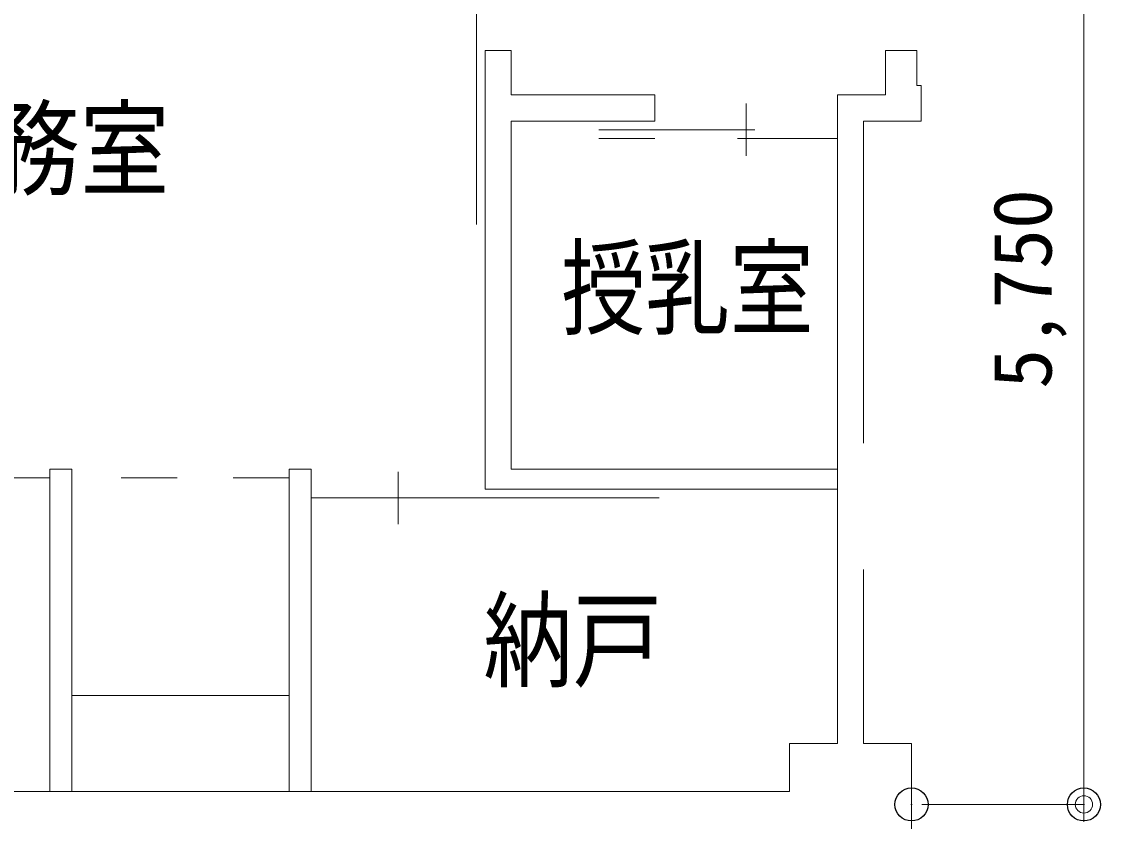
# Model space of a CAD drawing. Units: millimetres, scale not verified. Extents: x -36471 to 36210, y -29928 to 23658.
# Drawn here: x 30012 to 36210, y -3530 to 1064 of the extents above; entities that cross this region are included whole.
import ezdxf
from ezdxf.enums import TextEntityAlignment as Align

# ---------------------------------------------------------------- set-up
doc = ezdxf.new("R2010")
doc.units = ezdxf.units.MM
doc.header["$LTSCALE"] = 380
doc.header["$PDMODE"] = 32
doc.header["$PDSIZE"] = 190
doc.linetypes.add('DASHED', pattern=[7.5, 6, -1.5])
doc.linetypes.add('USER1', pattern=[1.693333, 0.846667, -0.846667])
for name, color, linetype, lineweight in [('1-3_1-3', 8, 'Continuous', 18), ('1-7_0-B', 8, 'Continuous', 18), ('1-8_0-A', 8, 'Continuous', 18), ('1-9_0-9', 8, 'Continuous', 18), ('1-B_0-2', 7, 'Continuous', 18), ('1-E_0', 1, 'Continuous', 18), ('3-0_KUTAI', 1, 'Continuous', 18)]:
    doc.layers.add(name, color=color, linetype=linetype, lineweight=lineweight)
doc.layers.add('1-F_Defpoints', color=5, linetype='Continuous')
doc.styles.add('ＭＳ ゴシック', font='')
doc.styles.get('ＭＳ ゴシック').set_extended_font_data('MS Gothic')

# ---------------------------------------------------------------- blocks, each defined once
blk = doc.blocks.new('_Origin')
at = {"layer": '1-E_0'}
blk.add_line((0, 0), (-380, 0), dxfattribs=at)
blk.add_circle((0, 0), 190, dxfattribs=at)

msp = doc.modelspace()

# ---------------------------------------------------------------- linework, layer by layer
at = {"layer": '1-3_1-3'}
msp.add_line((30299.9, -2807), (31549.9, -2807), dxfattribs=at)
at = {"layer": '1-7_0-B', "linetype": 'USER1'}
for p, q in [((30174.9, -1557), (27449.9, -1557)), ((31549.9, -1557), (30299.9, -1557))]:
    msp.add_line(p, q, dxfattribs=at)
at = {"layer": '1-8_0-A'}
for p, q in [((32624.9, 1898), (32624.9, 898)), ((34174.9, 293), (34174.9, 593)), ((34224.9, 443), (33649.9, 443)), ((34699.9, 393), (34124.9, 393)), ((32174.9, -1522), (32174.9, -1822)), ((31674.9, -1672), (32674.9, -1672))]:
    msp.add_line(p, q, dxfattribs=at)
at = {"layer": '1-8_0-A', "linetype": 'DASHED'}
for p, q in [((32624.9, 898), (32624.9, -102)), ((32674.9, -1672), (33674.9, -1672))]:
    msp.add_line(p, q, dxfattribs=at)
at = {"layer": '1-8_0-A', "linetype": 'USER1'}
for p, q in [((33649.9, 443), (33079.9, 443)), ((33649.9, 393), (33079.9, 393))]:
    msp.add_line(p, q, dxfattribs=at)
at = {"layer": '1-9_0-9'}
for p, q in [((32824.9, 898), (32674.9, 898)), ((32674.9, 643), (32674.9, 898)), ((32824.9, 643), (32824.9, 898)), ((32674.9, 643), (32674.9, -1622)), ((33649.9, 643), (32824.9, 643)), ((33649.9, 493), (33649.9, 643)), ((32824.9, 493), (32824.9, -1507)), ((33649.9, 493), (32824.9, 493)), ((30174.9, -1507), (30174.9, -3357)), ((30299.9, -1507), (30174.9, -1507)), ((30299.9, -1507), (30299.9, -3357)), ((31674.9, -1507), (31674.9, -3357)), ((34699.9, -1507), (32824.9, -1507)), ((34699.9, -1622), (32674.9, -1622))]:
    msp.add_line(p, q, dxfattribs=at)
msp.add_lwpolyline([(31674.9, -1507), (31549.9, -1507), (31549.9, -3357)], dxfattribs=at)
at = {"layer": '1-B_0-2', "color": 8}
for p, q in [((34974.9, 643), (34974.9, 898)), ((34974.9, 898), (35154.9, 898)), ((35154.9, 698), (35154.9, 898)), ((35154.9, 698), (35179.9, 698)), ((35179.9, 698), (35179.9, 493)), ((34974.9, 643), (34699.9, 643)), ((34699.9, -3082), (34699.9, 643)), ((34849.9, -1357), (34849.9, 493)), ((34849.9, 493), (35179.9, 493)), ((34849.9, -3082), (34849.9, -2082)), ((34424.9, -3082), (34424.9, -3357)), ((34699.9, -3082), (34424.9, -3082)), ((35124.9, -3082), (34849.9, -3082)), ((35124.9, -3782), (35124.9, -3082)), ((27724.9, -3357), (34424.9, -3357))]:
    msp.add_line(p, q, dxfattribs=at)
at = {"layer": '1-F_Defpoints'}
for p in [(35124.9, -3432), (36115.5, -3432)]:
    msp.add_point(p, dxfattribs=at)
at = {"layer": '3-0_KUTAI'}
for p, q in [((36115.5, 2218), (36115.5, -3332)), ((35184.9, -3432), (36115.5, -3432)), ((35184.9, -3432), (36115.5, -3432))]:
    msp.add_line(p, q, dxfattribs=at)

# ---------------------------------------------------------------- block references
at = {"layer": '3-0_KUTAI', "xscale": 0.2631579, "yscale": 0.2631579}
for rotation in [270, 90]:
    msp.add_blockref('_Origin', (36115.5, -3432), dxfattribs=dict(at, rotation=rotation))

# ---------------------------------------------------------------- texts
at = {"layer": '1-7_0-B', "style": 'ＭＳ ゴシック'}
for s, width, p in [('事務室', 0.85, (29320.1, -20.3)), ('授乳室', 0.8, (33113.2, -819.5)), ('納戸', 0.85, (32664.5, -2843.6))]:
    msp.add_text(s, height=443, dxfattribs=dict(at, width=width)).set_placement(p, align=Align.BOTTOM_LEFT)
at = {"layer": '3-0_KUTAI', "color": 3, "style": 'ＭＳ ゴシック'}
msp.add_text('5,750', height=337.1, rotation=90, dxfattribs=at).set_placement((36031, -1044.5), align=Align.BOTTOM_LEFT)

doc.saveas('drawing.dxf')
